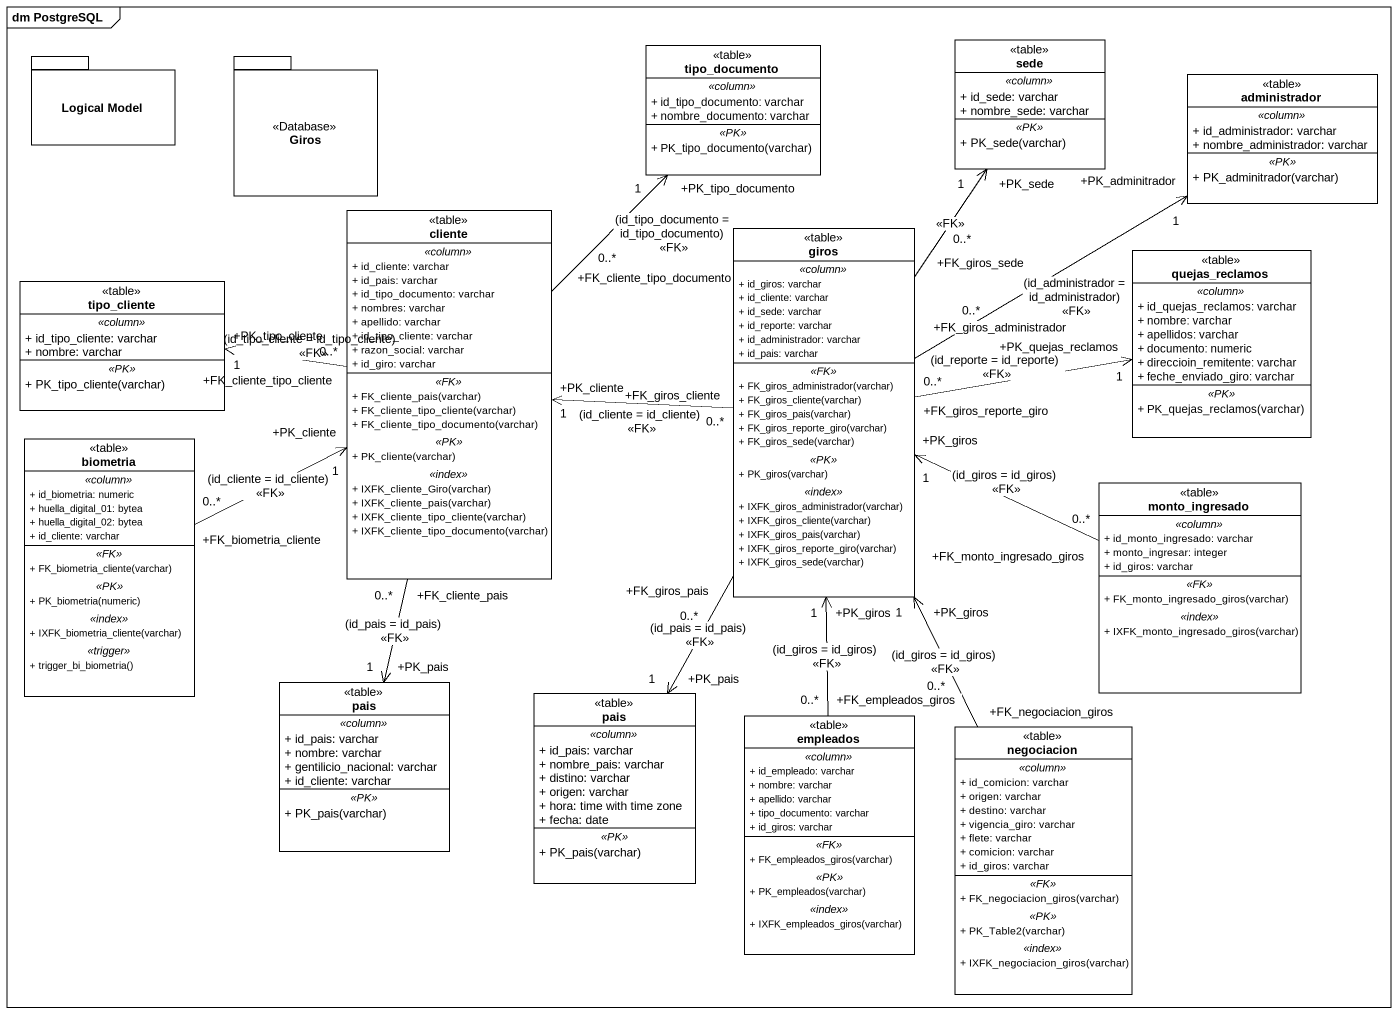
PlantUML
@startuml
mainframe dm PostgreSQL
hide circle
hide empty members
skinparam classAttributeIconSize 0
class tipo_documento <<table>> {
  .. <<column>> ..
  + id_tipo_documento: varchar
  + nombre_documento: varchar
  .. <<PK>> ..
  + PK_tipo_documento(varchar)
}
class sede <<table>> {
  .. <<column>> ..
  + id_sede: varchar
  + nombre_sede: varchar
  .. <<PK>> ..
  + PK_sede(varchar)
}
package "Logical Model" as Logical_Model {
}
package Giros <<Database>> {
}
class administrador <<table>> {
  .. <<column>> ..
  + id_administrador: varchar
  + nombre_administrador: varchar
  .. <<PK>> ..
  + PK_adminitrador(varchar)
}
class cliente <<table>> {
  .. <<column>> ..
  + id_cliente: varchar
  + id_pais: varchar
  + id_tipo_documento: varchar
  + nombres: varchar
  + apellido: varchar
  + id_tipo_cliente: varchar
  + razon_social: varchar
  + id_giro: varchar
  .. <<FK>> ..
  + FK_cliente_pais(varchar)
  + FK_cliente_tipo_cliente(varchar)
  + FK_cliente_tipo_documento(varchar)
  .. <<PK>> ..
  + PK_cliente(varchar)
  .. <<index>> ..
  + IXFK_cliente_Giro(varchar)
  + IXFK_cliente_pais(varchar)
  + IXFK_cliente_tipo_cliente(varchar)
  + IXFK_cliente_tipo_documento(varchar)
}
class giros <<table>> {
  .. <<column>> ..
  + id_giros: varchar
  + id_cliente: varchar
  + id_sede: varchar
  + id_reporte: varchar
  + id_administrador: varchar
  + id_pais: varchar
  .. <<FK>> ..
  + FK_giros_administrador(varchar)
  + FK_giros_cliente(varchar)
  + FK_giros_pais(varchar)
  + FK_giros_reporte_giro(varchar)
  + FK_giros_sede(varchar)
  .. <<PK>> ..
  + PK_giros(varchar)
  .. <<index>> ..
  + IXFK_giros_administrador(varchar)
  + IXFK_giros_cliente(varchar)
  + IXFK_giros_pais(varchar)
  + IXFK_giros_reporte_giro(varchar)
  + IXFK_giros_sede(varchar)
}
class quejas_reclamos <<table>> {
  .. <<column>> ..
  + id_quejas_reclamos: varchar
  + nombre: varchar
  + apellidos: varchar
  + documento: numeric
  + direccioin_remitente: varchar
  + feche_enviado_giro: varchar
  .. <<PK>> ..
  + PK_quejas_reclamos(varchar)
}
class tipo_cliente <<table>> {
  .. <<column>> ..
  + id_tipo_cliente: varchar
  + nombre: varchar
  .. <<PK>> ..
  + PK_tipo_cliente(varchar)
}
class biometria <<table>> {
  .. <<column>> ..
  + id_biometria: numeric
  + huella_digital_01: bytea
  + huella_digital_02: bytea
  + id_cliente: varchar
  .. <<FK>> ..
  + FK_biometria_cliente(varchar)
  .. <<PK>> ..
  + PK_biometria(numeric)
  .. <<index>> ..
  + IXFK_biometria_cliente(varchar)
  .. <<trigger>> ..
  + trigger_bi_biometria()
}
class monto_ingresado <<table>> {
  .. <<column>> ..
  + id_monto_ingresado: varchar
  + monto_ingresar: integer
  + id_giros: varchar
  .. <<FK>> ..
  + FK_monto_ingresado_giros(varchar)
  .. <<index>> ..
  + IXFK_monto_ingresado_giros(varchar)
}
class pais <<table>> {
  .. <<column>> ..
  + id_pais: varchar
  + nombre: varchar
  + gentilicio_nacional: varchar
  + id_cliente: varchar
  .. <<PK>> ..
  + PK_pais(varchar)
}
class "pais" as pais_2 <<table>> {
  .. <<column>> ..
  + id_pais: varchar
  + nombre_pais: varchar
  + distino: varchar
  + origen: varchar
  + hora: time with time zone
  + fecha: date
  .. <<PK>> ..
  + PK_pais(varchar)
}
class empleados <<table>> {
  .. <<column>> ..
  + id_empleado: varchar
  + nombre: varchar
  + apellido: varchar
  + tipo_documento: varchar
  + id_giros: varchar
  .. <<FK>> ..
  + FK_empleados_giros(varchar)
  .. <<PK>> ..
  + PK_empleados(varchar)
  .. <<index>> ..
  + IXFK_empleados_giros(varchar)
}
class negociacion <<table>> {
  .. <<column>> ..
  + id_comicion: varchar
  + origen: varchar
  + destino: varchar
  + vigencia_giro: varchar
  + flete: varchar
  + comicion: varchar
  + id_giros: varchar
  .. <<FK>> ..
  + FK_negociacion_giros(varchar)
  .. <<PK>> ..
  + PK_Table2(varchar)
  .. <<index>> ..
  + IXFK_negociacion_giros(varchar)
}
cliente "+FK_cliente_tipo_documento\n0..*" -up-> "+PK_tipo_documento\n1" tipo_documento : (id_tipo_documento = id_tipo_documento)\n<<FK>>
cliente "+FK_cliente_tipo_cliente\n0..*" -left-> "+PK_tipo_cliente\n1" tipo_cliente : (id_tipo_cliente = id_tipo_cliente)\n<<FK>>
cliente "+FK_cliente_pais\n0..*" --> "+PK_pais\n1" pais : (id_pais = id_pais)\n<<FK>>
giros "+FK_giros_sede\n0..*" -up-> "+PK_sede\n1" sede : <<FK>>
giros "+FK_giros_administrador\n0..*" -right-> "+PK_adminitrador\n1" administrador : (id_administrador = id_administrador)\n<<FK>>
giros "+FK_giros_cliente\n0..*" -left-> "+PK_cliente\n1" cliente : (id_cliente = id_cliente)\n<<FK>>
giros "+FK_giros_reporte_giro\n0..*" -right-> "+PK_quejas_reclamos\n1" quejas_reclamos : (id_reporte = id_reporte)\n<<FK>>
giros "+FK_giros_pais\n0..*" --> "+PK_pais\n1" pais_2 : (id_pais = id_pais)\n<<FK>>
biometria "+FK_biometria_cliente\n0..*" -right-> "+PK_cliente\n1" cliente : (id_cliente = id_cliente)\n<<FK>>
monto_ingresado "+FK_monto_ingresado_giros\n0..*" -left-> "+PK_giros\n1" giros : (id_giros = id_giros)\n<<FK>>
empleados "+FK_empleados_giros\n0..*" -up-> "+PK_giros\n1" giros : (id_giros = id_giros)\n<<FK>>
negociacion "+FK_negociacion_giros\n0..*" -up-> "+PK_giros\n1" giros : (id_giros = id_giros)\n<<FK>>
@enduml
